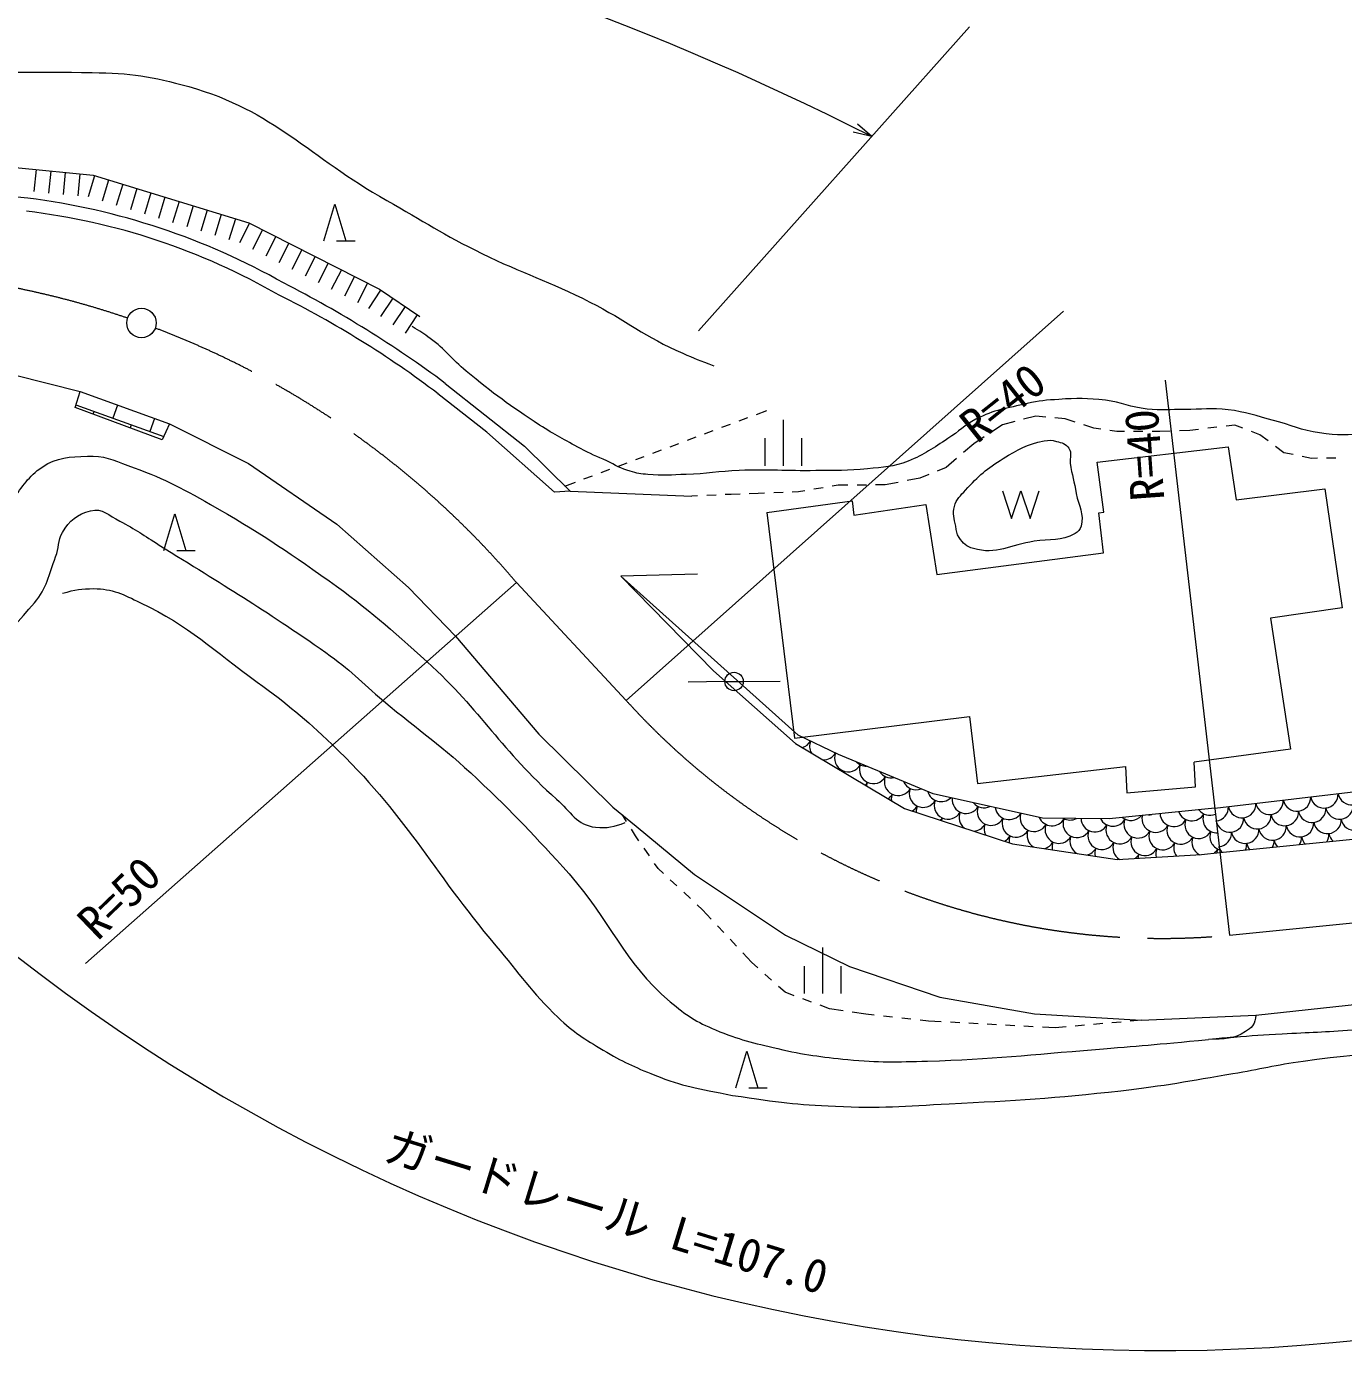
# Model space of a CAD drawing. Units: millimetres, scale not verified. Extents: x 40000 to 680000, y 20000 to 380000.
# Drawn here: x 351382 to 422934, y 268439 to 340336 of the extents above; entities that cross this region are included whole.
import ezdxf
from ezdxf.enums import TextEntityAlignment as Align

# ---------------------------------------------------------------- set-up
doc = ezdxf.new("R2010")
doc.units = ezdxf.units.MM
doc.header["$LTSCALE"] = 1000
doc.linetypes.add('CHAIN', pattern=[18.5, 12, -1.5, 3.5, -1.5])
for name, color, linetype, lineweight in [('M-BGD', 7, 'Continuous', 13), ('M-BMK', 2, 'CHAIN', 13), ('M-BMK-SRVR', 3, 'Continuous', 13), ('M-STR-HTXT', 7, 'Continuous', 13)]:
    doc.layers.add(name, color=color, linetype=linetype, lineweight=lineweight)
doc.styles.add('ＭＳ ゴシック', font='')
doc.styles.get('ＭＳ ゴシック').set_extended_font_data('MS Gothic')

msp = doc.modelspace()

# ---------------------------------------------------------------- linework, layer by layer
at = {"layer": 'M-BGD'}
for p, q in [((351901, 332564), (351782, 331370)), ((352697, 332485), (352578, 331290)), ((353493, 332405), (353374, 331211)), ((354289, 332326), (354170, 331132)), ((355082, 332232), (354731, 331085)), ((355847, 331999), (355496, 330851)), ((356612, 331765), (356262, 330617)), ((357377, 331531), (357027, 330383)), ((358142, 331297), (357792, 330149)), ((358907, 331063), (358557, 329916)), ((359673, 330829), (359322, 329682)), ((360438, 330595), (360087, 329448)), ((361203, 330362), (360852, 329214)), ((361968, 330128), (361617, 328980)), ((367533, 328695), (368133, 330695)), ((368133, 330695), (368733, 328695)), ((362733, 329894), (362382, 328746)), ((363496, 329655), (362952, 328585)), ((364209, 329293), (363665, 328223)), ((364922, 328930), (364378, 327860)), ((368233, 328695), (369233, 328695)), ((365635, 328568), (365092, 327498)), ((366349, 328205), (365805, 327135)), ((367062, 327843), (366518, 326773)), ((367775, 327480), (367231, 326410)), ((368488, 327118), (367944, 326048)), ((369201, 326755), (368657, 325686)), ((369914, 326393), (369371, 325323)), ((370623, 326022), (369955, 325025)), ((371287, 325577), (370619, 324580)), ((371952, 325131), (371284, 324135)), ((372616, 324686), (371948, 323689)), ((354020, 319641), (354301, 320514)), ((354301, 320514), (359152, 318752)), ((358761, 317887), (354020, 319641)), ((354071, 319800), (358842, 318066)), ((355055, 319442), (354996, 319280)), ((356321, 319780), (356065, 319075)), ((391034, 319271), (391598, 319482)), ((357076, 318708), (357012, 318534)), ((358342, 319046), (358086, 318341)), ((359152, 318752), (358761, 317887)), ((389161, 318570), (389629, 318745)), ((390098, 318920), (390566, 319095)), ((392493, 318982), (392493, 316482)), ((404410, 318710), (403835, 318332)), ((405069, 318881), (404410, 318710)), ((406212, 319178), (405553, 319006)), ((406758, 319129), (406212, 319178)), ((407803, 319037), (407256, 319085)), ((408349, 318858), (407803, 319037)), ((409370, 318522), (408824, 318702)), ((409743, 318466), (409370, 318522)), ((416053, 318574), (415556, 318517)), ((417021, 318686), (416549, 318632)), ((417466, 318518), (417021, 318686)), ((387288, 317869), (387756, 318045)), ((388224, 318220), (388693, 318395)), ((391493, 317982), (391493, 316482)), ((393493, 317982), (393493, 316482)), ((403417, 318058), (402842, 317680)), ((410610, 318335), (410237, 318392)), ((411030, 318335), (410610, 318335)), ((412030, 318335), (411530, 318335)), ((412950, 318335), (412530, 318335)), ((413519, 318360), (412950, 318335)), ((414588, 318405), (414018, 318381)), ((415059, 318460), (414588, 318405)), ((418378, 318171), (417933, 318340)), ((418833, 317830), (418378, 318171)), ((385414, 317169), (385883, 317344)), ((386351, 317519), (386819, 317694)), ((402842, 317680), (402283, 317200)), ((419688, 317189), (419233, 317530)), ((420192, 317087), (419688, 317189)), ((383541, 316468), (384009, 316643)), ((384478, 316818), (384946, 316994)), ((401345, 316393), (400863, 316196)), ((401904, 316874), (401345, 316393)), ((421185, 316885), (420682, 316987)), ((421512, 316888), (421185, 316885)), ((422512, 316899), (422012, 316894)), ((381668, 315767), (382136, 315943)), ((382605, 316118), (383073, 316293)), ((399918, 315808), (399222, 315674)), ((400400, 316006), (399918, 315808)), ((380635, 315381), (381200, 315592)), ((380918, 315102), (387531, 314836)), ((389658, 314931), (389344, 314917)), ((390146, 314947), (389658, 314931)), ((391132, 314978), (390645, 314962)), ((391483, 314993), (391132, 314978)), ((392482, 315035), (391982, 315014)), ((393332, 315071), (392981, 315057)), ((393668, 315126), (393332, 315071)), ((394655, 315287), (394161, 315207)), ((395484, 315422), (395148, 315368)), ((396009, 315427), (395484, 315422)), ((397009, 315436), (396509, 315432)), ((398034, 315446), (397509, 315441)), ((398731, 315580), (398034, 315446)), ((404404, 315127), (404904, 313627)), ((404904, 313627), (405404, 315127)), ((405404, 315127), (405904, 313627)), ((405904, 313627), (406404, 315127)), ((387845, 314850), (387531, 314836)), ((388844, 314895), (388345, 314872)), ((358847, 311876), (359447, 313876)), ((359447, 313876), (360047, 311876)), ((391597, 313952), (393108, 301690)), ((359547, 311876), (360547, 311876)), ((383674, 310486), (393298, 301857)), ((389324, 304762), (387324, 304736)), ((389323, 304768), (390323, 304768)), ((390323, 304772), (392323, 304789)), ((415935, 297889), (429573, 299507)), ((383980, 297172), (383762, 297524)), ((384460, 296396), (384243, 296747)), ((384651, 296122), (384460, 296396)), ((416212, 295489), (430053, 296852)), ((385223, 295302), (384937, 295712)), ((385700, 294618), (385509, 294892)), ((385991, 294347), (385700, 294618)), ((386722, 293665), (386357, 294006)), ((387454, 292983), (387088, 293324)), ((388110, 292372), (387820, 292643)), ((388585, 291864), (388110, 292372)), ((389267, 291133), (388926, 291499)), ((389950, 290402), (389609, 290768)), ((390766, 289529), (390291, 290037)), ((394625, 290319), (394625, 287819)), ((391120, 289211), (390766, 289529)), ((393625, 289319), (393625, 287819)), ((395625, 289319), (395625, 287819)), ((391864, 288543), (391492, 288877)), ((392591, 287891), (392236, 288209)), ((393092, 287706), (392591, 287891)), ((394030, 287360), (393561, 287533)), ((395001, 287002), (394499, 287187)), ((395742, 286893), (395001, 287002)), ((396978, 286710), (396236, 286819)), ((397440, 286658), (396978, 286710)), ((398434, 286547), (397937, 286603)), ((399428, 286437), (398931, 286492)), ((400388, 286330), (399925, 286381)), ((401081, 286292), (400388, 286330)), ((402080, 286238), (401580, 286265)), ((403078, 286183), (402579, 286210)), ((404077, 286129), (403577, 286156)), ((409852, 286188), (409354, 286143)), ((410848, 286278), (410350, 286233)), ((411941, 286376), (411346, 286322)), ((405075, 286075), (404576, 286102)), ((406074, 286020), (405574, 286047)), ((407266, 285955), (406573, 285993)), ((407860, 286009), (407266, 285955)), ((408856, 286098), (408358, 286054)), ((389919, 282699), (390519, 284699)), ((390519, 284699), (391119, 282699)), ((390619, 282699), (391619, 282699))]:
    msp.add_line(p, q, dxfattribs=at)
for points in [[(310111, 327610), (317052, 329981), (332410, 332207), (339113, 332804), (346904, 333061), (355011, 332254), (363469, 329669), (370558, 326066), (372757, 324592)], [(348903, 321869), (354301, 320514)], [(374137, 320958), (378443, 317546), (380918, 315102), (380066, 315050), (376400, 318305), (373739, 320396)], [(359152, 318752), (363439, 316604), (368236, 313305), (372131, 309878), (374693, 307230), (379209, 301911), (383245, 297945), (384508, 296916), (387667, 294296), (392615, 290985), (396101, 289300), (401003, 287628), (406150, 286715), (411941, 286376), (418164, 286657), (429547, 287885), (438057, 289066), (446577, 289647), (452919, 290062)], [(409547, 316676), (416671, 317514), (417094, 314636), (421920, 315228), (422855, 308767)], [(391597, 313952), (396240, 314578), (396332, 313792), (400246, 314382), (400838, 310572), (409898, 311757), (409648, 313922), (409913, 313960), (409547, 316676)], [(387839, 310595), (383674, 310486), (388713, 305351), (393166, 301397)], [(422855, 308767), (418957, 308201), (420058, 301089), (414814, 300396)], [(393108, 301690), (402616, 302867), (403040, 299226), (411083, 300158), (411168, 298718), (414893, 299057), (414814, 300396)], [(393166, 301397), (399085, 297879), (404958, 295953), (410643, 295103), (415213, 295368), (416212, 295489)], [(415935, 297889), (410206, 297318), (406572, 297349), (400637, 298667), (395498, 300812), (393298, 301857)]]:
    msp.add_lwpolyline(points, dxfattribs=at)
msp.add_circle((389823, 304768), 500, dxfattribs=at)
for centre, radius, start, end in [((345049, 250625), 80651, 85.44056, 98.65188), ((346601, 293141), 38190, 60.55479, 82.69096), ((347168, 294643), 35907, 60.00676, 83.26003), ((340872, 277016), 54426, 52.85014, 63.5453), ((336768, 270542), 62755, 53.45347, 62.88021), ((393321, 301904), 752, 286.05731, 330.63413), ((394675, 301260), 752, 158.53386, 209.65298), ((394675, 301260), 752, 268.90921, 330.63413), ((396030, 300616), 752, 158.53386, 330.63413), ((395052, 300306), 752, 327.31417, 330.63413), ((396407, 299662), 752, 158.53386, 161.91528), ((397008, 300926), 752, 223.47627, 271.22228), ((397385, 299972), 752, 158.53386, 330.63413), ((398363, 300283), 752, 212.25278, 282.44577), ((396407, 299662), 752, 316.64691, 330.63413), ((397762, 299018), 752, 158.53386, 173.05499), ((398740, 299328), 752, 158.53386, 330.63413), ((399718, 299639), 752, 203.56292, 291.13563), ((397762, 299018), 752, 305.5072, 330.63413), ((399117, 298374), 752, 158.53386, 185.26311), ((400095, 298685), 752, 158.53386, 330.63413), ((401072, 298995), 752, 196.0803, 314.01263), ((402427, 298351), 752, 173.57398, 330.63413), ((420398, 298471), 752, 190.71795, 2.81821), ((421887, 298647), 752, 190.71795, 2.81821), ((423377, 298824), 752, 190.71795, 2.81821), ((399117, 298374), 752, 302.14365, 330.63413), ((400472, 297730), 752, 158.53386, 184.5903), ((401449, 298041), 752, 158.53386, 330.63413), ((402804, 297397), 752, 158.53386, 230.65275), ((403405, 298662), 752, 219.77414, 295.18419), ((403782, 297707), 752, 158.53386, 330.63413), ((404760, 298018), 752, 187.71556, 327.24277), ((414691, 297949), 752, 199.76616, 330.63413), ((415669, 298259), 752, 217.35758, 293.72821), ((415929, 297940), 752, 276.59974, 2.81821), ((417419, 298117), 752, 190.71795, 2.81821), ((418908, 298294), 752, 190.71795, 2.81821), ((419735, 297687), 752, 190.71795, 2.81821), ((421225, 297864), 752, 190.71795, 2.81821), ((422714, 298041), 752, 190.71795, 2.81821), ((400472, 297730), 752, 319.08852, 330.63413), ((401826, 297087), 752, 158.53386, 169.58298), ((402804, 297397), 752, 273.02608, 330.63413), ((404159, 296753), 752, 158.53386, 204.71607), ((405137, 297064), 752, 158.53386, 330.63413), ((406115, 297374), 752, 161.77561, 330.63413), ((407093, 297684), 752, 203.32556, 330.63413), ((407470, 296730), 752, 158.53386, 330.63413), ((408447, 297041), 752, 158.53386, 330.63413), ((408070, 297995), 752, 240.67121, 298.3452), ((409425, 297351), 752, 181.5231, 330.63413), ((410403, 297661), 752, 206.83978, 330.63413), ((410780, 296707), 752, 158.53386, 330.63413), ((411381, 297972), 752, 230.96523, 320.41945), ((411758, 297018), 752, 158.53386, 330.63413), ((412736, 297328), 752, 167.00552, 330.63413), ((412359, 298282), 752, 268.55448, 282.8302), ((413714, 297638), 752, 183.47951, 330.63413), ((414091, 296684), 752, 158.53386, 330.63413), ((415068, 296994), 752, 158.53386, 330.63413), ((416046, 297305), 752, 158.53386, 273.27269), ((416756, 297334), 752, 190.71795, 2.81821), ((415267, 297157), 752, 0.79772, 2.81821), ((418246, 297510), 752, 190.71795, 2.81821), ((419073, 296904), 752, 190.71795, 2.81821), ((420563, 297080), 752, 190.71795, 2.81821), ((422052, 297257), 752, 190.71795, 2.81821), ((423542, 297434), 752, 190.71795, 2.81821), ((404159, 296753), 752, 298.96275, 330.63413), ((405514, 296109), 752, 158.53386, 187.20781), ((406492, 296420), 752, 158.53386, 237.83589), ((408824, 296086), 752, 158.53386, 240.91032), ((409802, 296397), 752, 158.53386, 330.63413), ((412135, 296063), 752, 158.53386, 330.63413), ((413113, 296374), 752, 158.53386, 330.63413), ((415445, 296040), 752, 158.53386, 244.34047), ((416423, 296351), 752, 158.53386, 252.35985), ((416094, 296550), 752, 276.26307, 2.81821), ((417584, 296727), 752, 190.71795, 2.81821), ((419900, 296297), 752, 329.58502, 2.81821), ((421390, 296474), 752, 190.71795, 224.54046), ((421390, 296474), 752, 326.70395, 2.81821), ((422879, 296650), 752, 190.71795, 227.54371), ((406492, 296420), 752, 285.15639, 330.63413), ((407847, 295776), 752, 158.53386, 191.09989), ((408824, 296086), 752, 282.08196, 330.63413), ((410179, 295443), 752, 158.53386, 192.33363), ((411157, 295753), 752, 158.53386, 238.77543), ((413490, 295420), 752, 158.53386, 194.92734), ((414468, 295730), 752, 158.53386, 215.86755), ((415445, 296040), 752, 308.66175, 330.63413), ((416800, 295397), 752, 158.53386, 174.39877), ((416921, 295943), 752, 190.71795, 216.18675), ((415432, 295767), 752, 358.09009, 2.81821), ((416921, 295943), 752, 335.05767, 2.81821), ((418411, 296120), 752, 190.71795, 218.88017), ((418411, 296120), 752, 332.36425, 2.81821), ((419900, 296297), 752, 190.71795, 221.65939), ((411157, 295753), 752, 307.86578, 330.63413), ((412512, 295109), 752, 158.53386, 175.52704)]:
    msp.add_arc(centre, radius, start, end, dxfattribs=at)
for points, knots in [([(280173, 324382), (283857, 325040), (284898, 325266), (287893, 325981), (292391, 327055), (294734, 328321), (299238, 329368), (305090, 330728), (308452, 331103), (314394, 331992), (319043, 332688), (321682, 332824), (326332, 333516), (329483, 333985), (331254, 334230), (334375, 334871), (339052, 335832), (341630, 336568), (346313, 337496), (346542, 337541), (346673, 337554), (346906, 337580), (350029, 337931), (351806, 337866), (354949, 337834), (357021, 337813), (358205, 337637), (360198, 337072), (364860, 335753), (366732, 333272), (370951, 330892), (372963, 329757), (374042, 329029), (376116, 328013), (378376, 326905), (379753, 326518), (381995, 325374), (383999, 324353), (384970, 323479), (387038, 322594), (387693, 322314), (387924, 322203), (388731, 321917)], [0, 0, 0, 0, 1, 1, 1, 2, 2, 2, 3, 3, 3, 4, 4, 4, 5, 5, 5, 6, 6, 6, 7, 7, 7, 8, 8, 8, 9, 9, 9, 10, 10, 10, 11, 11, 11, 12, 12, 12, 13, 13, 13, 14, 14, 14, 14]), ([(424270, 318232), (423082, 318150), (422653, 318119), (421634, 318263), (420627, 318406), (420108, 318699), (419123, 318949), (418164, 319193), (417639, 319404), (416658, 319527), (415745, 319641), (415223, 319536), (414303, 319542), (413505, 319548), (413053, 319472), (412260, 319558), (411361, 319655), (410896, 319944), (409998, 320041), (409017, 320148), (408456, 320156), (407471, 320088), (406794, 320041), (406408, 320020), (405748, 319862), (404638, 319597), (403964, 319538), (402956, 319004), (402321, 318668), (402048, 318345), (401443, 317959), (400625, 317438), (400184, 317092), (399282, 316735), (398464, 316410), (397943, 316405), (397067, 316313), (395976, 316199), (395357, 316238), (394260, 316220), (392636, 316193), (391726, 316288), (390103, 316228), (388973, 316185), (388347, 316040), (387217, 316009), (386407, 315988), (385950, 315938), (385143, 316009), (384761, 316043), (384545, 316075), (384176, 316181), (383657, 316330), (383403, 316516), (382912, 316742), (382354, 317000), (382032, 317126), (381489, 317415), (380603, 317888), (380101, 318148), (379259, 318695), (377638, 319745), (376766, 320394), (375272, 321618), (374473, 322273), (374157, 322799), (373315, 323396), (372941, 323661), (372803, 323763), (372332, 324036)], [0, 0, 0, 0, 1, 1, 1, 2, 2, 2, 3, 3, 3, 4, 4, 4, 5, 5, 5, 6, 6, 6, 7, 7, 7, 8, 8, 8, 9, 9, 9, 10, 10, 10, 11, 11, 11, 12, 12, 12, 13, 13, 13, 14, 14, 14, 15, 15, 15, 16, 16, 16, 17, 17, 17, 18, 18, 18, 19, 19, 19, 20, 20, 20, 21, 21, 21, 22, 22, 22, 23, 23, 23, 23]), ([(402825, 311983), (404075, 311632), (404841, 312182), (406124, 312381), (406997, 312516), (407586, 312352), (408347, 312802), (408520, 312904), (408620, 313006), (408674, 313200), (408863, 313876), (408536, 314286), (408417, 314978), (408306, 315621), (408181, 315970), (408089, 316616), (408044, 316933), (408194, 317165), (408019, 317434), (407854, 317688), (407632, 317728), (407340, 317809), (407085, 317879), (406923, 317881), (406662, 317832), (405733, 317657), (405244, 317369), (404439, 316873), (403556, 316328), (403101, 315934), (402404, 315165), (402121, 314853), (401907, 314682), (401795, 314276), (401684, 313870), (401790, 313614), (401866, 313200), (401911, 312955), (401912, 312796), (402053, 312591), (402270, 312275), (402455, 312087), (402825, 311983)], [0, 0, 0, 0, 1, 1, 1, 2, 2, 2, 3, 3, 3, 4, 4, 4, 5, 5, 5, 6, 6, 6, 7, 7, 7, 8, 8, 8, 9, 9, 9, 10, 10, 10, 11, 11, 11, 12, 12, 12, 13, 13, 13, 14, 14, 14, 14]), ([(340217, 305661), (340906, 305506), (341252, 305505), (341910, 305576), (343191, 305715), (343753, 306420), (344789, 307185), (346326, 308319), (346989, 309217), (348171, 310717), (349290, 312136), (349540, 313195), (350631, 314636), (351196, 315382), (351465, 315887), (352240, 316414), (353055, 316969), (353710, 316954), (354695, 317006), (355576, 317053), (356065, 316795), (356896, 316498), (358721, 315847), (359699, 315340), (361384, 314382), (363983, 312903), (365380, 311964), (367818, 310233), (370021, 308669), (371146, 307640), (373152, 305830), (376123, 303151), (377175, 301021), (380180, 298380), (380945, 297707), (381283, 296959), (382296, 296856), (382929, 296791), (383310, 296868), (383905, 297110)], [0, 0, 0, 0, 1, 1, 1, 2, 2, 2, 3, 3, 3, 4, 4, 4, 5, 5, 5, 6, 6, 6, 7, 7, 7, 8, 8, 8, 9, 9, 9, 10, 10, 10, 11, 11, 11, 12, 12, 12, 13, 13, 13, 13]), ([(334147, 299159), (337489, 299962), (338684, 300407), (341423, 301635), (345973, 303676), (348598, 305239), (351816, 309048), (352507, 309866), (352583, 310537), (352968, 311536), (353161, 312036), (353073, 312393), (353340, 312858), (353717, 313511), (354137, 313844), (354864, 314043), (355497, 314216), (355860, 313771), (356446, 313476), (357320, 313037), (357759, 312697), (358590, 312180), (362164, 309955), (364198, 308750), (367649, 306338), (368957, 305424), (369556, 304737), (370782, 303714), (372764, 302058), (373988, 301258), (375862, 299480), (377898, 297549), (378986, 296408), (380857, 294316), (383164, 291736), (383726, 289617), (386360, 287373), (387220, 286641), (387774, 286285), (388816, 285849), (390090, 285316), (390858, 285148), (392202, 284833), (393669, 284490), (394514, 284393), (396012, 284240), (397691, 284070), (398644, 284108), (400330, 284156), (403904, 284257), (405898, 284503), (409461, 284791), (411857, 284985), (412621, 285049), (415593, 285324)], [0, 0, 0, 0, 1, 1, 1, 2, 2, 2, 3, 3, 3, 4, 4, 4, 5, 5, 5, 6, 6, 6, 7, 7, 7, 8, 8, 8, 9, 9, 9, 10, 10, 10, 11, 11, 11, 12, 12, 12, 13, 13, 13, 14, 14, 14, 15, 15, 15, 16, 16, 16, 17, 17, 17, 18, 18, 18, 18]), ([(353340, 309556), (354046, 309763), (354365, 309810), (355034, 309810), (356069, 309809), (356639, 309495), (357574, 309048), (360279, 307752), (361490, 306482), (363924, 304730), (365600, 303522), (366489, 302765), (367988, 301343), (371977, 297556), (373331, 294626), (376878, 290421), (378177, 288880), (378810, 287923), (380264, 286526), (381118, 285706), (381701, 285352), (382720, 284748), (383763, 284130), (384387, 283842), (385514, 283394), (387101, 282762), (387775, 282676), (389747, 282293)], [0, 0, 0, 0, 1, 1, 1, 2, 2, 2, 3, 3, 3, 4, 4, 4, 5, 5, 5, 6, 6, 6, 7, 7, 7, 8, 8, 8, 9, 9, 9, 9]), ([(446577, 289647), (446065, 289218), (445905, 289078), (445428, 288779), (445007, 288515), (444779, 288328), (444305, 288182), (442911, 287753), (442065, 287775), (440620, 287586), (437272, 287147), (435379, 287057), (432021, 286708), (430582, 286559), (429776, 286471), (428336, 286322), (426418, 286125), (425346, 285979), (423423, 285831), (421931, 285716), (421092, 285709), (419598, 285620), (418569, 285559), (417993, 285529), (416966, 285445), (416429, 285401), (416257, 285387), (415593, 285324)], [0, 0, 0, 0, 1, 1, 1, 2, 2, 2, 3, 3, 3, 4, 4, 4, 5, 5, 5, 6, 6, 6, 7, 7, 7, 8, 8, 8, 9, 9, 9, 9]), ([(418164, 286657), (418140, 286408), (418137, 286263), (417995, 286073), (417879, 285916), (417766, 285871), (417605, 285761), (416942, 285306), (416471, 285386), (415593, 285324)], [0, 0, 0, 0, 1, 1, 1, 2, 2, 2, 3, 3, 3, 3]), ([(389747, 282293), (392352, 281908), (393142, 281803), (395335, 281700), (397746, 281587), (399102, 281714), (401513, 281838), (405157, 282026), (407203, 282134), (410829, 282547), (413222, 282819), (414549, 283081), (416925, 283478), (418416, 283728), (419238, 283949), (420735, 284156), (428831, 285275), (433480, 284540), (441648, 284833), (442056, 284848), (442185, 284852), (442694, 284871)], [0, 0, 0, 0, 1, 1, 1, 2, 2, 2, 3, 3, 3, 4, 4, 4, 5, 5, 5, 6, 6, 6, 7, 7, 7, 7])]:
    msp.add_open_spline(points, degree=3, knots=knots, dxfattribs=at)
at = {"layer": 'M-BMK'}
for p, q in [((377996, 310150), (383970, 303733)), ((416732, 290989), (445727, 293898))]:
    msp.add_line(p, q, dxfattribs=at)
for centre, radius, start, end in [((341308, 278865), 48216, 71.16586, 99.29137), ((341308, 278865), 48216, 40.45406, 69.26453), ((413073, 330070), 39251, 222.14227, 275.34811)]:
    msp.add_arc(centre, radius, start, end, dxfattribs=at)
at = {"layer": 'M-BMK-SRVR'}
for p, q in [((383970, 303733), (407723, 324873)), ((413251, 321135), (416732, 290989)), ((377996, 310150), (354581, 289458))]:
    msp.add_line(p, q, dxfattribs=at)
msp.add_circle((357628, 324235), 800, dxfattribs=at)
at = {"layer": 'M-STR-HTXT'}
for p, q in [((387884, 323812), (402611, 340316)), ((397300, 334364), (396295, 334593)), ((397300, 334364), (396521, 335039))]:
    msp.add_line(p, q, dxfattribs=at)
for centre, radius, start, end in [((325603, 192884), 158609, 63.12583, 93.94597), ((413020, 369409), 100970, 225.02539, 287.07288)]:
    msp.add_arc(centre, radius, start, end, dxfattribs=at)

# ---------------------------------------------------------------- texts
at = {"layer": 'M-BMK-SRVR', "style": 'ＭＳ ゴシック'}
for s, rotation, p in [('R=40', 38.474, (402462, 318362)), ('R=40', 94.108, (412288, 314572)), ('R=50', 43.949, (354610, 291297))]:
    msp.add_text(s, height=1833, rotation=rotation, dxfattribs=at).set_placement(p, align=Align.MIDDLE_LEFT)
at = {"layer": 'M-STR-HTXT', "style": 'ＭＳ ゴシック'}
msp.add_text('ガードレール L=107.0', height=1833, rotation=342.926, dxfattribs=at).set_placement((382465, 274606), align=Align.BOTTOM_CENTER)

doc.saveas('drawing.dxf')
